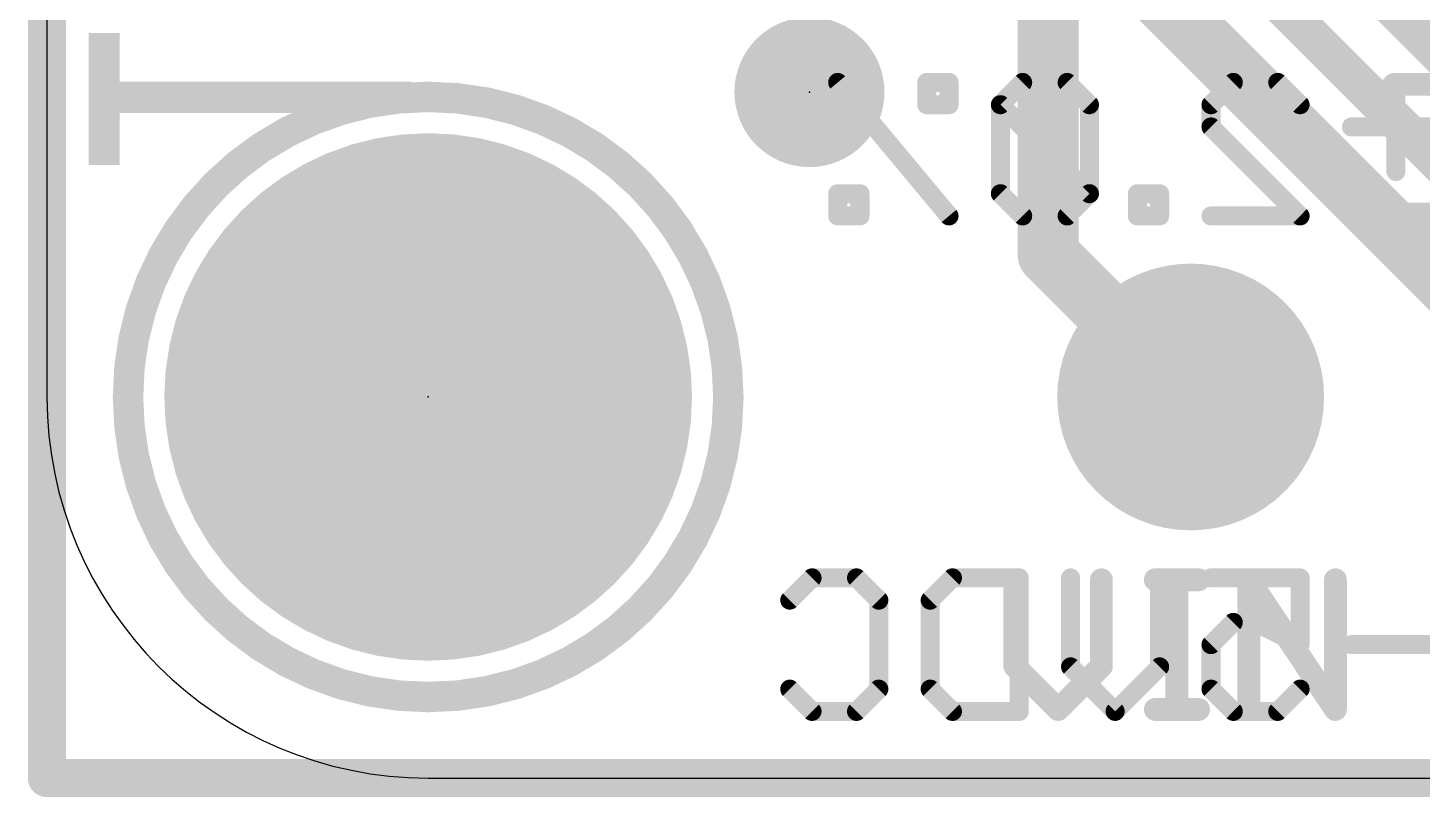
# Model space of a CAD drawing. Extents: x -0.1 to 25.5, y -0.1 to 17.9.
# Drawn here: x -0.13 to 9.16, y -0.13 to 5 of the extents above; entities that cross this region are included whole.
import ezdxf

# ---------------------------------------------------------------- set-up
doc = ezdxf.new("R2010")
doc.units = 0
for name, color, linetype in [('1', 12, 'CONTINUOUS'), ('16', 5, 'CONTINUOUS'), ('17', 110, 'CONTINUOUS'), ('20', 53, 'CONTINUOUS'), ('21', 40, 'CONTINUOUS'), ('22', 6, 'CONTINUOUS'), ('23', 40, 'CONTINUOUS')]:
    doc.layers.add(name, color=color, linetype=linetype)

# ---------------------------------------------------------------- blocks, each defined once
blk = doc.blocks.new('PIE')
at = {"const_width": 0.5}
blk.add_lwpolyline([(0, -0.25, 1), (0, 0.25, 1), (0, -0.25)], format="xyb", dxfattribs=at)
blk = doc.blocks.new('ROUNDP')
at = {"const_width": 0.5}
blk.add_lwpolyline([(0, -0.25, 1), (0, 0.25, 1), (0, -0.25)], format="xyb", dxfattribs=at)
blk = doc.blocks.new('RECT')
blk.add_solid([(-0.5, -0.5), (0.5, -0.5), (-0.5, 0.5), (0.5, 0.5)])

msp = doc.modelspace()

# ---------------------------------------------------------------- linework, layer by layer
at = {"layer": '1'}
for points, const_width in [([(0, 0), (0, 17.78)], 0.254), ([(6.67, 6.096), (6.67, 3.49)], 0.4064), ([(6.67, 3.49), (7.62, 2.54)], 0.4064), ([(25.4, 0), (0, 0)], 0.254)]:
    msp.add_lwpolyline(points, dxfattribs=dict(at, const_width=const_width))
for points, const_width in [([(6.7418, 3.5618, 1), (6.5982, 3.4182)], 0.2032), ([(6.5684, 3.49, 1), (6.7716, 3.49)], 0.2032), ([(7.5482, 2.4682, 1), (7.6918, 2.6118)], 0.2032), ([(0, 0.0635, 1), (0, -0.0635)], 0.127), ([(-0.0635, 0, 1), (0.0635, 0)], 0.127)]:
    msp.add_lwpolyline(points, format="xyb", dxfattribs=dict(at, const_width=const_width))
at = {"layer": '16'}
for points, const_width in [([(0, 0), (0, 17.78)], 0.254), ([(9.398, 4.699), (7.112, 6.985)], 0.254), ([(6.9439, 6.4262), (9.5411, 3.829)], 0.254), ([(7.0278, 5.588), (10.0758, 2.54)], 0.4064), ([(25.4, 0), (0, 0)], 0.254)]:
    msp.add_lwpolyline(points, dxfattribs=dict(at, const_width=const_width))
at = {"layer": '16', "const_width": 0.127}
for points in [[(0, 0.0635, 1), (0, -0.0635)], [(-0.0635, 0, 1), (0.0635, 0)]]:
    msp.add_lwpolyline(points, format="xyb", dxfattribs=at)
at = {"layer": '20'}
for p, q in [((0, 15.24), (0, 2.54)), ((2.54, 0), (22.86, 0))]:
    msp.add_line(p, q, dxfattribs=at)
msp.add_arc((2.54, 2.54), 2.54, 180, 270, dxfattribs=at)
at = {"layer": '21', "const_width": 0.1524}
for points in [[(8.8329, 4.4795), (8.977, 4.6235)], [(8.977, 4.6235), (9.2651, 4.6235)], [(9.2651, 4.1914), (9.121, 4.1914)], [(8.977, 3.7592), (8.8329, 3.9033)], [(9.2651, 3.7592), (8.977, 3.7592)], [(6.4488, 1.3215), (6.4488, 0.7453)], [(7.0251, 0.7453), (7.0251, 1.3215)], [(7.3844, 1.3215), (7.6725, 1.3215)], [(7.5284, 0.4572), (7.5284, 1.3215)], [(8.008, 0.4572), (8.008, 1.3215)], [(8.008, 1.3215), (8.5843, 0.4572)], [(8.5843, 0.4572), (8.5843, 1.3215)], [(6.4488, 0.7453), (6.737, 0.4572)], [(6.737, 0.4572), (7.0251, 0.7453)], [(7.3844, 0.4572), (7.6725, 0.4572)]]:
    msp.add_lwpolyline(points, dxfattribs=at)
at = {"layer": '21'}
for points, const_width in [([(8.977, 4.6616, 1), (8.977, 4.5854)], 0.0762), ([(9.0039, 4.5966, 1), (8.95, 4.6505)], 0.0762), ([(2.54, 0.54, 1), (2.54, 4.54, 1), (2.54, 0.54)], 0.2032), ([(8.806, 4.5064, 1), (8.8599, 4.4525)], 0.0762), ([(9.121, 4.2295, 1), (9.121, 4.1533)], 0.0762), ([(8.8599, 3.9302, 1), (8.806, 3.8763)], 0.0762), ([(8.977, 3.7973, 1), (8.977, 3.7211)], 0.0762), ([(8.95, 3.7323, 1), (9.0039, 3.7861)], 0.0762), ([(6.4869, 1.3215, 1), (6.4107, 1.3215)], 0.0762), ([(7.0632, 1.3215, 1), (6.987, 1.3215)], 0.0762), ([(7.3844, 1.3596, 1), (7.3844, 1.2834)], 0.0762), ([(7.5665, 1.3215, 1), (7.4903, 1.3215)], 0.0762), ([(7.6725, 1.2834, 1), (7.6725, 1.3596)], 0.0762), ([(8.0397, 1.3427, 1), (7.9763, 1.3004)], 0.0762), ([(8.0461, 1.3215, 1), (7.9699, 1.3215)], 0.0762), ([(8.6224, 1.3215, 1), (8.5462, 1.3215)], 0.0762), ([(6.4758, 0.7723, 1), (6.4219, 0.7184)], 0.0762), ([(6.4107, 0.7453, 1), (6.4869, 0.7453)], 0.0762), ([(6.987, 0.7453, 1), (7.0632, 0.7453)], 0.0762), ([(7.052, 0.7184, 1), (6.9981, 0.7723)], 0.0762), ([(6.71, 0.4841, 1), (6.7639, 0.4303)], 0.0762), ([(6.71, 0.4303, 1), (6.7639, 0.4841)], 0.0762), ([(7.3844, 0.4953, 1), (7.3844, 0.4191)], 0.0762), ([(7.4903, 0.4572, 1), (7.5665, 0.4572)], 0.0762), ([(7.6725, 0.4191, 1), (7.6725, 0.4953)], 0.0762), ([(7.9699, 0.4572, 1), (8.0461, 0.4572)], 0.0762), ([(8.5462, 0.4572, 1), (8.6224, 0.4572)], 0.0762), ([(8.5526, 0.4361, 1), (8.616, 0.4783)], 0.0762)]:
    msp.add_lwpolyline(points, format="xyb", dxfattribs=dict(at, const_width=const_width))
at = {"layer": '22', "const_width": 0.127}
for points in [[(6.0099, 3.7465), (5.2685, 4.6363)], [(6.0099, 4.6363), (5.8616, 4.6363)], [(5.8616, 4.6363), (5.8616, 4.488)], [(6.0099, 4.488), (6.0099, 4.6363)], [(6.5006, 4.6363), (6.3523, 4.488)], [(6.7971, 4.6363), (6.5006, 4.6363)], [(6.9454, 4.488), (6.7971, 4.6363)], [(7.7555, 4.488), (7.9038, 4.6363)], [(7.9038, 4.6363), (8.2004, 4.6363)], [(8.2004, 4.6363), (8.3487, 4.488)], [(8.9877, 4.6363), (8.9877, 4.0431)], [(5.8616, 4.488), (6.0099, 4.488)], [(6.3523, 4.488), (6.3523, 3.8948)], [(6.9454, 3.8948), (6.3523, 4.488)], [(6.9454, 3.8948), (6.9454, 4.488)], [(7.7555, 4.3397), (7.7555, 4.488)], [(8.3487, 3.7465), (7.7555, 4.3397)], [(9.2842, 4.3397), (8.6911, 4.3397)], [(5.4167, 3.8948), (5.2685, 3.8948)], [(5.2685, 3.8948), (5.2685, 3.7465)], [(5.4167, 3.7465), (5.4167, 3.8948)], [(6.3523, 3.8948), (6.5006, 3.7465)], [(6.7971, 3.7465), (6.9454, 3.8948)], [(7.4132, 3.8948), (7.2649, 3.8948)], [(7.2649, 3.8948), (7.2649, 3.7465)], [(7.4132, 3.7465), (7.4132, 3.8948)], [(5.2685, 3.7465), (5.4167, 3.7465)], [(6.5006, 3.7465), (6.7971, 3.7465)], [(7.2649, 3.7465), (7.4132, 3.7465)], [(7.7555, 3.7465), (8.3487, 3.7465)], [(9.2842, 3.7465), (8.6911, 3.7465)], [(4.949, 1.186), (5.0973, 1.3343)], [(5.0973, 1.3343), (5.3939, 1.3343)], [(5.3939, 1.3343), (5.5422, 1.186)], [(5.8845, 1.186), (6.0328, 1.3343)], [(6.0328, 1.3343), (6.4777, 1.3343)], [(6.4777, 1.3343), (6.4777, 0.4445)], [(6.82, 0.7411), (6.82, 1.3343)], [(7.4132, 1.3343), (7.4132, 0.7411)], [(7.7555, 1.3343), (8.3487, 1.3343)], [(8.3487, 1.3343), (8.3487, 0.8894)], [(5.5422, 1.186), (5.5422, 0.5928)], [(5.8845, 0.5928), (5.8845, 1.186)], [(7.9038, 1.0377), (7.7555, 0.8894)], [(8.0521, 1.0377), (7.9038, 1.0377)], [(8.3487, 0.8894), (8.0521, 1.0377)], [(7.7555, 0.8894), (7.7555, 0.5928)], [(9.2842, 0.8894), (8.6911, 0.8894)], [(7.1166, 0.4445), (6.82, 0.7411)], [(7.4132, 0.7411), (7.1166, 0.4445)], [(5.0973, 0.4445), (4.949, 0.5928)], [(5.5422, 0.5928), (5.3939, 0.4445)], [(6.0328, 0.4445), (5.8845, 0.5928)], [(7.7555, 0.5928), (7.9038, 0.4445)], [(8.2004, 0.4445), (8.3487, 0.5928)], [(5.3939, 0.4445), (5.0973, 0.4445)], [(6.4777, 0.4445), (6.0328, 0.4445)], [(7.9038, 0.4445), (8.2004, 0.4445)]]:
    msp.add_lwpolyline(points, dxfattribs=at)
at = {"layer": '22', "const_width": 0.0635}
for points in [[(5.2928, 4.6566, 1), (5.2441, 4.6159)], [(5.8616, 4.668, 1), (5.8616, 4.6045)], [(5.8934, 4.6363, 1), (5.8299, 4.6363)], [(6.0417, 4.6363, 1), (5.9782, 4.6363)], [(6.0099, 4.6045, 1), (6.0099, 4.668)], [(6.5006, 4.668, 1), (6.5006, 4.6045)], [(6.523, 4.6138, 1), (6.4781, 4.6587)], [(6.8196, 4.6587, 1), (6.7747, 4.6138)], [(6.7971, 4.6045, 1), (6.7971, 4.668)], [(7.9038, 4.668, 1), (7.9038, 4.6045)], [(7.9263, 4.6138, 1), (7.8814, 4.6587)], [(8.2229, 4.6587, 1), (8.178, 4.6138)], [(8.2004, 4.6045, 1), (8.2004, 4.668)], [(9.0194, 4.6363, 1), (8.9559, 4.6363)], [(5.8616, 4.5197, 1), (5.8616, 4.4562)], [(5.8299, 4.488, 1), (5.8934, 4.488)], [(5.9782, 4.488, 1), (6.0417, 4.488)], [(6.0099, 4.4562, 1), (6.0099, 4.5197)], [(6.384, 4.488, 1), (6.3205, 4.488)], [(6.3747, 4.5104, 1), (6.3298, 4.4655)], [(6.3298, 4.5104, 1), (6.3747, 4.4655)], [(6.9772, 4.488, 1), (6.9137, 4.488)], [(6.923, 4.4655, 1), (6.9679, 4.5104)], [(7.7873, 4.488, 1), (7.7238, 4.488)], [(7.7331, 4.5104, 1), (7.778, 4.4655)], [(8.3263, 4.4655, 1), (8.3712, 4.5104)], [(7.7238, 4.3397, 1), (7.7873, 4.3397)], [(7.778, 4.3621, 1), (7.7331, 4.3172)], [(8.6911, 4.3714, 1), (8.6911, 4.3079)], [(8.9559, 4.0431, 1), (9.0194, 4.0431)], [(5.3002, 3.8948, 1), (5.2367, 3.8948)], [(5.2685, 3.9265, 1), (5.2685, 3.863)], [(5.4485, 3.8948, 1), (5.385, 3.8948)], [(5.4167, 3.863, 1), (5.4167, 3.9265)], [(6.3205, 3.8948, 1), (6.384, 3.8948)], [(6.3747, 3.9172, 1), (6.3298, 3.8723)], [(6.9137, 3.8948, 1), (6.9772, 3.8948)], [(6.9679, 3.8723, 1), (6.923, 3.9172)], [(6.923, 3.8723, 1), (6.9679, 3.9172)], [(7.2649, 3.9265, 1), (7.2649, 3.863)], [(7.2967, 3.8948, 1), (7.2332, 3.8948)], [(7.4449, 3.8948, 1), (7.3814, 3.8948)], [(7.4132, 3.863, 1), (7.4132, 3.9265)], [(5.2685, 3.7783, 1), (5.2685, 3.7147)], [(5.4167, 3.7147, 1), (5.4167, 3.7783)], [(6.5006, 3.7783, 1), (6.5006, 3.7147)], [(6.7971, 3.7147, 1), (6.7971, 3.7783)], [(7.2649, 3.7783, 1), (7.2649, 3.7147)], [(7.4132, 3.7147, 1), (7.4132, 3.7783)], [(7.7555, 3.7783, 1), (7.7555, 3.7147)], [(8.3487, 3.7147, 1), (8.3487, 3.7783)], [(8.6911, 3.7783, 1), (8.6911, 3.7147)], [(5.2367, 3.7465, 1), (5.3002, 3.7465)], [(5.385, 3.7465, 1), (5.4485, 3.7465)], [(5.9855, 3.7262, 1), (6.0343, 3.7668)], [(6.4781, 3.724, 1), (6.523, 3.769)], [(6.7747, 3.769, 1), (6.8196, 3.724)], [(7.2332, 3.7465, 1), (7.2967, 3.7465)], [(7.3814, 3.7465, 1), (7.4449, 3.7465)], [(8.3263, 3.724, 1), (8.3712, 3.769)], [(5.0973, 1.366, 1), (5.0973, 1.3025)], [(5.1197, 1.3118, 1), (5.0748, 1.3567)], [(5.4163, 1.3567, 1), (5.3714, 1.3118)], [(5.3939, 1.3025, 1), (5.3939, 1.366)], [(6.0328, 1.366, 1), (6.0328, 1.3025)], [(6.0552, 1.3118, 1), (6.0103, 1.3567)], [(6.5094, 1.3343, 1), (6.4459, 1.3343)], [(6.4777, 1.3025, 1), (6.4777, 1.366)], [(6.8518, 1.3343, 1), (6.7883, 1.3343)], [(7.4449, 1.3343, 1), (7.3814, 1.3343)], [(7.7555, 1.366, 1), (7.7555, 1.3025)], [(8.3805, 1.3343, 1), (8.317, 1.3343)], [(8.3487, 1.3025, 1), (8.3487, 1.366)], [(4.9265, 1.2084, 1), (4.9714, 1.1635)], [(5.5739, 1.186, 1), (5.5104, 1.186)], [(5.5197, 1.1635, 1), (5.5646, 1.2084)], [(5.9163, 1.186, 1), (5.8528, 1.186)], [(5.8621, 1.2084, 1), (5.907, 1.1635)], [(7.9038, 1.0694, 1), (7.9038, 1.0059)], [(7.9263, 1.0152, 1), (7.8814, 1.0601)], [(8.0663, 1.0661, 1), (8.0379, 1.0093)], [(8.0521, 1.0059, 1), (8.0521, 1.0694)], [(7.7873, 0.8894, 1), (7.7238, 0.8894)], [(7.7331, 0.9118, 1), (7.778, 0.8669)], [(8.3345, 0.861, 1), (8.3629, 0.9178)], [(8.6911, 0.9211, 1), (8.6911, 0.8576)], [(8.317, 0.8894, 1), (8.3805, 0.8894)], [(6.7883, 0.7411, 1), (6.8518, 0.7411)], [(6.8425, 0.7635, 1), (6.7976, 0.7186)], [(7.3814, 0.7411, 1), (7.4449, 0.7411)], [(7.4356, 0.7186, 1), (7.3907, 0.7635)], [(4.9714, 0.6152, 1), (4.9265, 0.5703)], [(5.5646, 0.5703, 1), (5.5197, 0.6152)], [(5.907, 0.6152, 1), (5.8621, 0.5703)], [(7.778, 0.6152, 1), (7.7331, 0.5703)], [(8.3712, 0.5703, 1), (8.3263, 0.6152)], [(5.5104, 0.5928, 1), (5.5739, 0.5928)], [(5.8528, 0.5928, 1), (5.9163, 0.5928)], [(7.7238, 0.5928, 1), (7.7873, 0.5928)], [(5.0973, 0.4763, 1), (5.0973, 0.4128)], [(5.0748, 0.422, 1), (5.1197, 0.467)], [(5.3714, 0.467, 1), (5.4163, 0.422)], [(5.3939, 0.4128, 1), (5.3939, 0.4763)], [(6.0328, 0.4763, 1), (6.0328, 0.4128)], [(6.0103, 0.422, 1), (6.0552, 0.467)], [(6.4459, 0.4445, 1), (6.5094, 0.4445)], [(6.4777, 0.4128, 1), (6.4777, 0.4763)], [(7.0942, 0.467, 1), (7.1391, 0.422)], [(7.0942, 0.422, 1), (7.1391, 0.467)], [(7.9038, 0.4763, 1), (7.9038, 0.4128)], [(7.8814, 0.422, 1), (7.9263, 0.467)], [(8.178, 0.467, 1), (8.2229, 0.422)], [(8.2004, 0.4128, 1), (8.2004, 0.4763)]]:
    msp.add_lwpolyline(points, format="xyb", dxfattribs=at)
at = {"layer": '23'}
for p in [(5.08, 4.572), (2.54, 2.54)]:
    msp.add_point(p, dxfattribs=at)

# ---------------------------------------------------------------- block references
at = {"layer": '1'}
msp.add_blockref('PIE', (5.08, 4.572), dxfattribs=at)
at = {"layer": '17', "xscale": 3.516, "yscale": 3.516}
msp.add_blockref('ROUNDP', (2.54, 2.54), dxfattribs=at)
msp.add_blockref('ROUNDP', (2.54, 2.54), dxfattribs=at)
at = {"layer": '17', "xscale": 1.778, "yscale": 1.778, "rotation": 90}
msp.add_blockref('ROUNDP', (7.62, 2.54), dxfattribs=at)
msp.add_blockref('ROUNDP', (7.62, 2.54), dxfattribs=at)
at = {"layer": '22', "rotation": 270}
for p, xscale, yscale in [((0.2887, 4.5263), 0.8788, 0.0231), ((0.3118, 4.5263), 0.8788, 0.0231), ((0.3349, 4.5263), 0.8788, 0.0231), ((0.358, 4.5263), 0.8788, 0.0231), ((0.381, 4.5263), 0.8788, 0.0229), ((0.404, 4.5263), 0.8788, 0.0231), ((0.4271, 4.5263), 0.8788, 0.0231), ((0.4502, 4.5263), 0.8788, 0.0231), ((0.4733, 4.5263), 0.8788, 0.0231), ((0.4964, 4.5364), 0.2083, 0.0231), ((0.5196, 4.5364), 0.2083, 0.0231), ((0.5427, 4.5364), 0.2083, 0.0231), ((0.5658, 4.5364), 0.2083, 0.0231), ((0.5889, 4.5364), 0.2083, 0.0231), ((0.612, 4.5364), 0.2083, 0.0231), ((0.635, 4.5364), 0.2083, 0.0229), ((0.658, 4.5364), 0.2083, 0.0231), ((0.6811, 4.5364), 0.2083, 0.0231), ((0.7042, 4.5364), 0.2083, 0.0231), ((0.7273, 4.5364), 0.2083, 0.0231), ((0.7504, 4.5364), 0.2083, 0.0231), ((0.7736, 4.5364), 0.2083, 0.0231), ((0.7967, 4.5364), 0.2083, 0.0231), ((0.8198, 4.5364), 0.2083, 0.0231), ((0.8429, 4.5364), 0.2083, 0.0231), ((0.866, 4.5364), 0.2083, 0.0231), ((0.889, 4.5364), 0.2083, 0.0229), ((0.912, 4.5364), 0.2083, 0.0231), ((0.9351, 4.5364), 0.2083, 0.0231), ((0.9582, 4.5364), 0.2083, 0.0231), ((0.9813, 4.5364), 0.2083, 0.0231), ((1.0044, 4.5364), 0.2083, 0.0231), ((1.0276, 4.5364), 0.2083, 0.0231), ((1.0507, 4.5364), 0.2083, 0.0231), ((1.0738, 4.5364), 0.2083, 0.0231), ((1.0969, 4.5364), 0.2083, 0.0231), ((1.12, 4.5364), 0.2083, 0.0231), ((1.143, 4.5364), 0.2083, 0.0229), ((1.166, 4.5364), 0.2083, 0.0231), ((1.1891, 4.5364), 0.2083, 0.0231), ((1.2122, 4.5364), 0.2083, 0.0231), ((1.2353, 4.5364), 0.2083, 0.0231), ((1.2584, 4.5364), 0.2083, 0.0231), ((1.2816, 4.5364), 0.2083, 0.0231), ((1.3047, 4.5364), 0.2083, 0.0231), ((1.3278, 4.5364), 0.2083, 0.0231), ((1.3509, 4.5364), 0.2083, 0.0231), ((1.374, 4.5364), 0.2083, 0.0231), ((1.397, 4.5364), 0.2083, 0.0229), ((1.42, 4.5364), 0.2083, 0.0231), ((1.4431, 4.5364), 0.2083, 0.0231), ((1.4662, 4.5364), 0.2083, 0.0231), ((1.4893, 4.5364), 0.2083, 0.0231), ((1.5124, 4.5364), 0.2083, 0.0231), ((1.5356, 4.5364), 0.2083, 0.0231), ((1.5587, 4.5364), 0.2083, 0.0231), ((1.5818, 4.5364), 0.2083, 0.0231), ((1.6049, 4.5364), 0.2083, 0.0231), ((1.628, 4.5364), 0.2083, 0.0231), ((1.651, 4.5364), 0.2083, 0.0229), ((1.674, 4.5364), 0.2083, 0.0231), ((1.6971, 4.5364), 0.2083, 0.0231), ((1.7202, 4.5364), 0.2083, 0.0231), ((1.7433, 4.5364), 0.2083, 0.0231), ((1.7664, 4.5364), 0.2083, 0.0231), ((1.7896, 4.5364), 0.2083, 0.0231), ((1.8127, 4.5364), 0.2083, 0.0231), ((1.8358, 4.5364), 0.2083, 0.0231), ((1.8589, 4.5364), 0.2083, 0.0231), ((1.882, 4.5364), 0.2083, 0.0231), ((1.905, 4.5364), 0.2083, 0.0229), ((1.928, 4.5364), 0.2083, 0.0231), ((1.9511, 4.5364), 0.2083, 0.0231), ((1.9742, 4.5364), 0.2083, 0.0231), ((1.9973, 4.5364), 0.2083, 0.0231), ((2.0204, 4.5364), 0.2083, 0.0231), ((2.0436, 4.5364), 0.2083, 0.0231), ((2.0667, 4.5364), 0.2083, 0.0231), ((2.0898, 4.5364), 0.2083, 0.0231), ((2.1129, 4.5364), 0.2083, 0.0231), ((2.136, 4.5364), 0.2083, 0.0231), ((2.159, 4.5364), 0.2083, 0.0229), ((2.182, 4.5364), 0.2083, 0.0231), ((2.2051, 4.5364), 0.2083, 0.0231), ((2.2282, 4.5364), 0.2083, 0.0231), ((2.2513, 4.5364), 0.2083, 0.0231), ((2.2744, 4.5364), 0.2083, 0.0231), ((2.2976, 4.5364), 0.2083, 0.0231), ((2.3207, 4.5364), 0.2083, 0.0231), ((2.3438, 4.5364), 0.2083, 0.0231), ((2.3669, 4.5364), 0.2083, 0.0231), ((2.39, 4.5364), 0.2083, 0.0231), ((2.413, 4.5364), 0.2083, 0.0229)]:
    msp.add_blockref('RECT', p, dxfattribs=dict(at, xscale=xscale, yscale=yscale))

doc.saveas('drawing.dxf')
